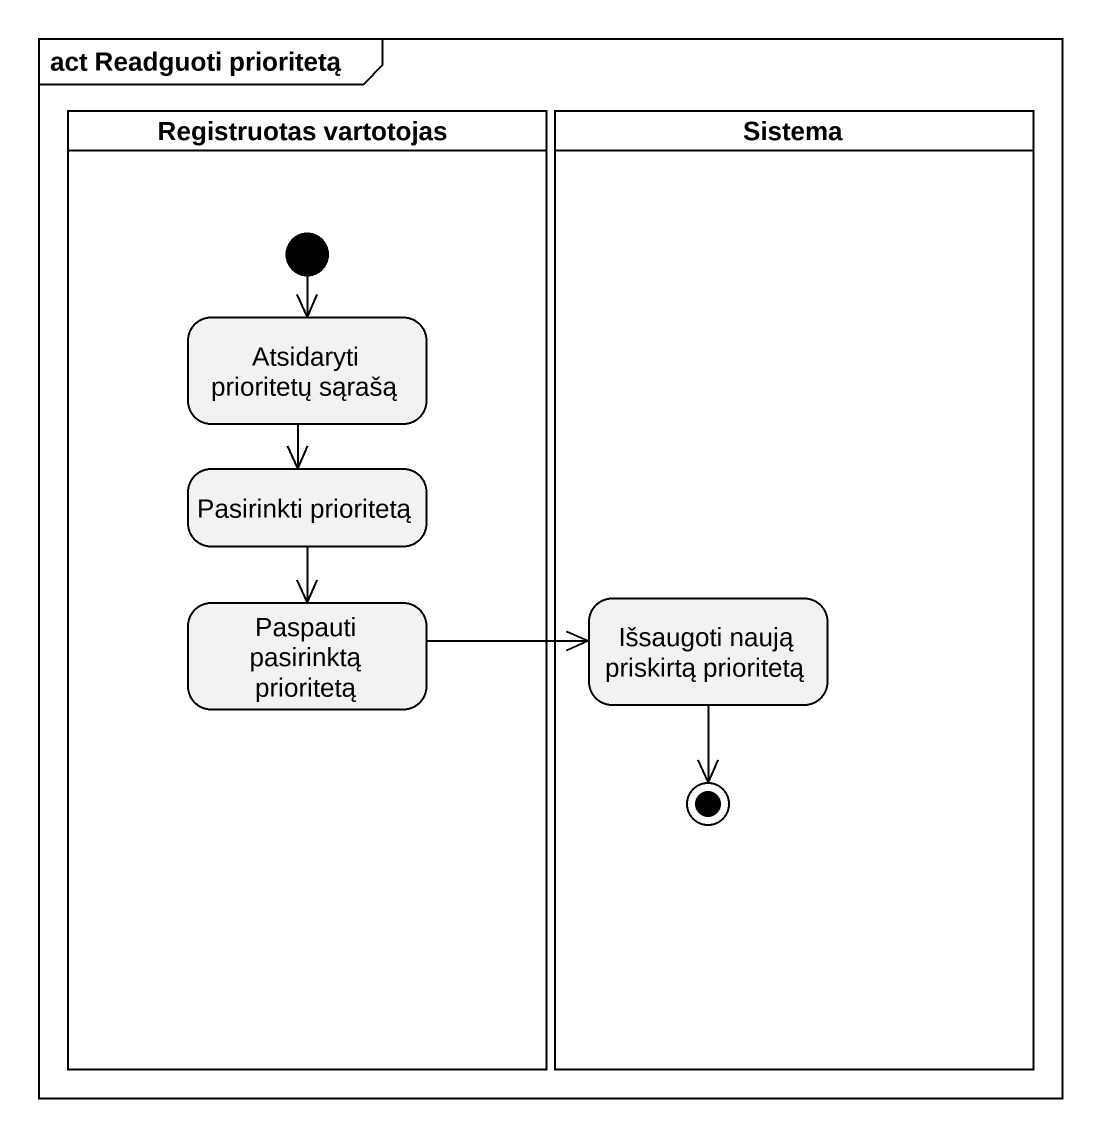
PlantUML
@startuml
mainframe act Readguoti prioritetą
hide empty description
state "Registruotas vartotojas" as Registruotas_vartotojas <<partition>> {
  state "Atsidaryti prioritetų sąrašą" as Atsidaryti_prioritetų_sąrašą
  state "Pasirinkti prioritetą" as Pasirinkti_prioritetą
  state "Paspauti pasirinktą prioritetą" as Paspauti_pasirinktą
  [*] --> Atsidaryti_prioritetų_sąrašą
}
state Sistema <<partition>> {
  state "Išsaugoti naują priskirtą prioritetą" as Išsaugoti_naują_priskirtą
  Išsaugoti_naują_priskirtą --> [*]
}
Atsidaryti_prioritetų_sąrašą --> Pasirinkti_prioritetą
Pasirinkti_prioritetą --> Paspauti_pasirinktą
Paspauti_pasirinktą -right-> Išsaugoti_naują_priskirtą
@enduml
